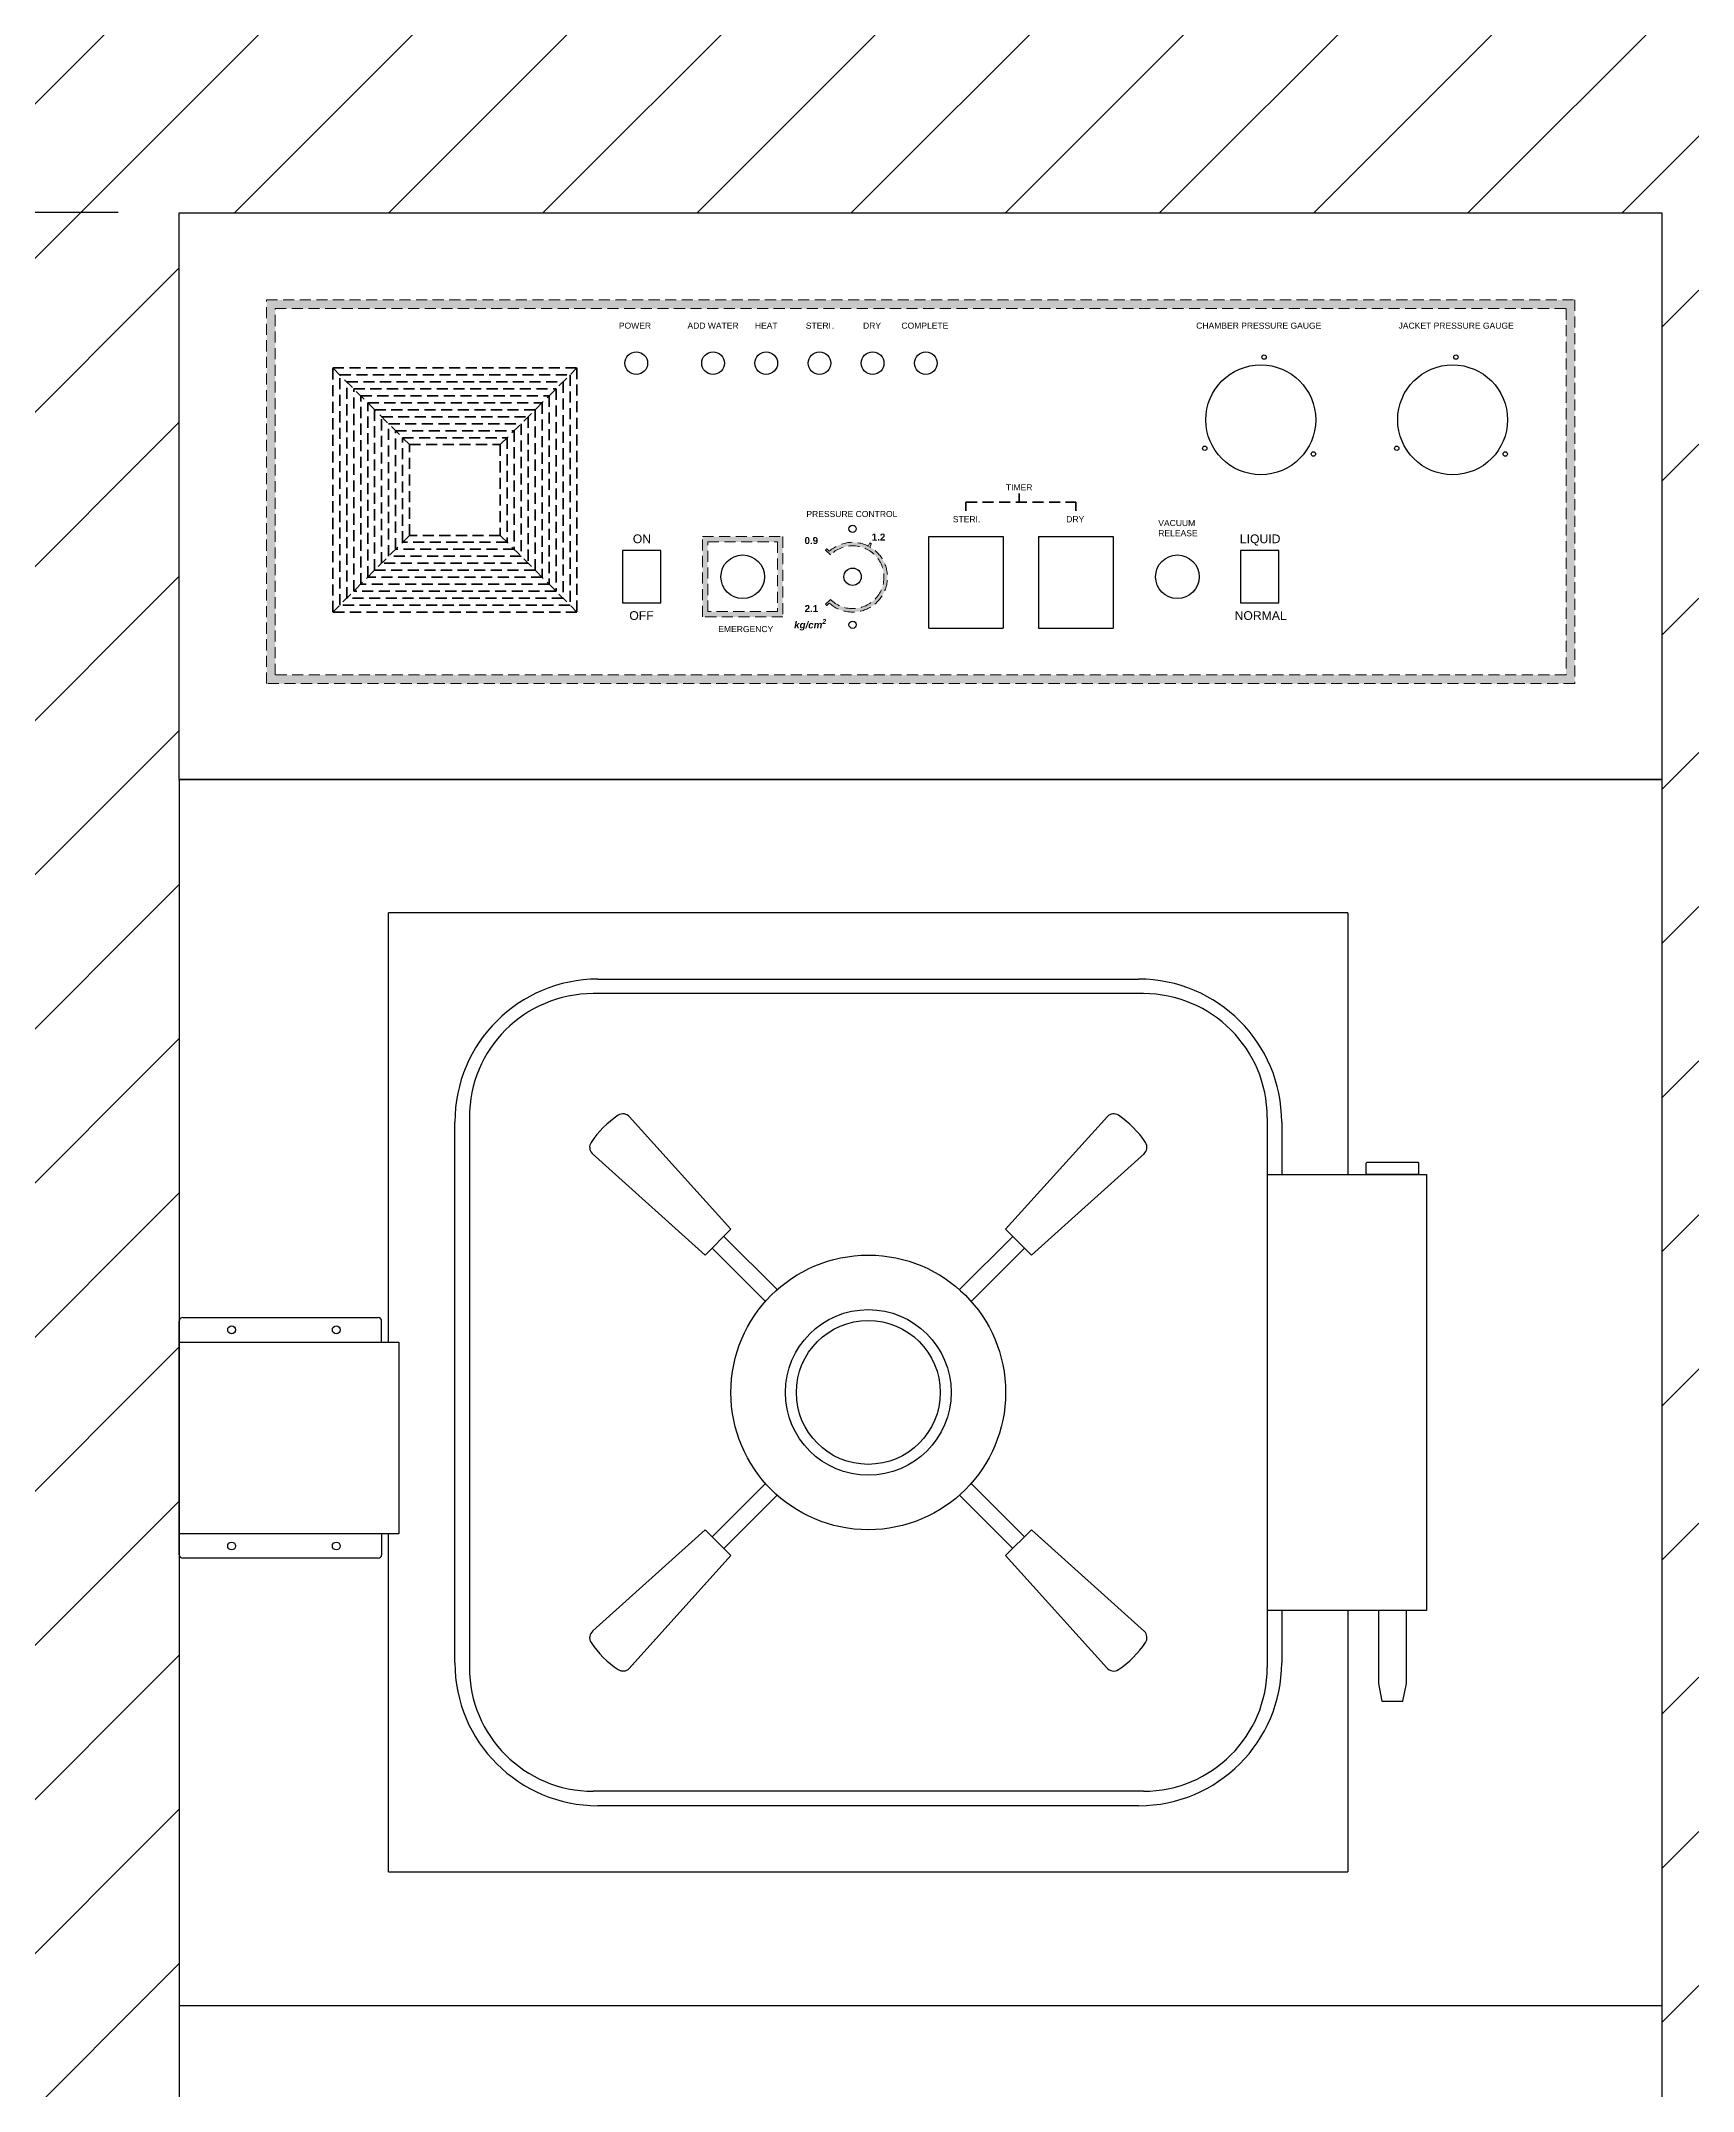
# Model space of a CAD drawing. Header units: millimetres. Extents: x -1024939 to -215729, y -20981 to -2215.
# Drawn here: x -387406 to -386458, y -12012 to -10837 of the extents above; entities that cross this region are included whole.
import ezdxf

# ---------------------------------------------------------------- set-up
doc = ezdxf.new("R2010")
doc.units = ezdxf.units.MM
doc.header["$MEASUREMENT"] = 0
doc.linetypes.add('HIDDEN', pattern=[9.525, 6.35, -3.175])
doc.layers.get('0').update_dxf_attribs({"lineweight": 25})
for name, color, linetype, lineweight in [('D', 3, 'Continuous', 13), ('DIM', 3, 'Continuous', 9), ('H', 2, 'HIDDEN', 15)]:
    doc.layers.add(name, color=color, linetype=linetype, lineweight=lineweight)
doc.styles.get("Standard").update_dxf_attribs({"font": 'KAIU.TTF'})
doc.styles.add('STU25', font='isocp2.shx')
doc.dimstyles.new('STU25', dxfattribs={"dimscale": 35, "dimtxt": 2.5, "dimasz": 2, "dimexe": 0.6, "dimexo": 1, "dimgap": 1, "dimtad": 1, "dimdsep": 46, "dimtxsty": 'STU25', "dimcen": 2, "dimazin": 2, "dimtfac": 1, "dimtmove": 0, "dimatfit": 3, "dimfxl": 0, "dimtolj": 1, "dimtzin": 0, "dimarcsym": 0})

# ---------------------------------------------------------------- blocks, each defined once
blk = doc.blocks.new('*D4')
at = {"layer": 'D', "color": 0, "lineweight": -2}
for p, q in [((-387361.2, -10935.1), (-388328.8, -10935.1)), ((-388307.8, -11005.1), (-388307.8, -12573.1)), ((-388160.7, -12643.1), (-388328.8, -12643.1))]:
    blk.add_line(p, q, dxfattribs=at)
at = {"layer": 'D', "color": 0}
for points in [[(-388296.2, -11005.1), (-388319.5, -11005.1), (-388307.8, -10935.1)], [(-388319.5, -12573.1), (-388296.2, -12573.1), (-388307.8, -12643.1)]]:
    blk.add_solid(points, dxfattribs=at)
at = {"layer": 'Defpoints', "color": 0}
for p in [(-387326.2, -10935.1), (-388307.8, -12643.1), (-388125.7, -12643.1)]:
    blk.add_point(p, dxfattribs=at)
at = {"layer": 'D', "color": 0, "insert": (-388386.6, -11743.1), "char_height": 87.5, "attachment_point": 5, "rotation": 90, "style": 'STU25'}
blk.add_mtext('\\A1;1708', dxfattribs=at)

msp = doc.modelspace()

# ---------------------------------------------------------------- hatches: boundary and pattern name
at = {"layer": 'DIM'}
h = msp.add_hatch(dxfattribs=at)
h.set_pattern_fill('ANSI31', color=256, scale=500, style=0)
h.set_pattern_definition([(45, (-185170.48, 2833.38), (-44.194174, 44.194174), [])])
h.paths.add_polyline_path([(-386476.249, -10935.141), (-386476.249, -11260.141), (-386476.249, -11963.141), (-386476.249, -12615.141), (-386501.249, -12615.141), (-386501.249, -12625.141), (-386513.349, -12625.141), (-386513.349, -12630.141), (-386507.97, -12630.141), (-386507.97, -12636.861), (-386504.689, -12640.141), (-386476.749, -12640.141), (-386476.749, -12643.141), (-386345.465, -12643.141), (-386345.465, -10856.207), (-385676.249, -10856.207), (-385676.249, -9943.141), (-388126.249, -9943.141), (-388126.249, -10856.207), (-387457.033, -10856.207), (-387457.033, -12643.141), (-387325.749, -12643.141), (-387325.749, -12640.141), (-387297.809, -12640.141), (-387294.528, -12636.861), (-387294.528, -12630.141), (-387289.149, -12630.141), (-387289.149, -12625.141), (-387301.249, -12625.141), (-387301.249, -12615.141), (-387326.249, -12615.141), (-387326.249, -11963.141), (-387326.249, -11260.141), (-387326.249, -10935.141)])
at = {"layer": 'H'}
h = msp.add_hatch(color=0, dxfattribs=at)
h.paths.add_polyline_path([(-387276.249, -10985.141), (-387276.249, -11205.141), (-386526.249, -11205.141), (-386526.249, -10985.141)])
h.paths.add_polyline_path([(-387271.249, -11200.141), (-387271.249, -10990.141), (-386531.249, -10990.141), (-386531.249, -11200.141)], flags=16)
h = msp.add_hatch(color=0, dxfattribs=at)
h.paths.add_polyline_path([(-386980.249, -11120.891), (-387026.249, -11120.891), (-387026.249, -11166.891), (-386980.249, -11166.891)])
h.paths.add_polyline_path([(-386983.249, -11123.891), (-386983.249, -11163.891), (-387023.249, -11163.891), (-387023.249, -11123.891)], flags=16)
h = msp.add_hatch(color=0, dxfattribs=at)
h.paths.add_polyline_path([(-386953.666, -11129.31), (-386955.082, -11127.894, 0.01136804), (-386955.805, -11128.585), (-386952.977, -11131.414, -0.39222709), (-386928.519, -11130.488), (-386928.304, -11128.1, 0.03083087), (-386930.367, -11126.753), (-386929.466, -11124.965, 0.01136804), (-386930.349, -11124.495), (-386931.249, -11126.281, 0.30992327)])
h.paths.add_polyline_path([(-386931.152, -11159.674), (-386931.368, -11162.061, 0.55981906), (-386928.304, -11128.1), (-386928.519, -11130.488, -0.51491666)])
h.paths.add_polyline_path([(-386931.368, -11162.061), (-386931.152, -11159.674, -0.34118458), (-386952.977, -11156.869), (-386955.805, -11159.698, 0.01136804), (-386955.082, -11160.389), (-386953.666, -11158.973, 0.30810322)])

# ---------------------------------------------------------------- linework, layer by layer
at = {"color": 0}
for p, q in [((-386896.599, -11173.391), (-386896.599, -11120.891)), ((-386896.599, -11120.891), (-386853.899, -11120.891)), ((-386853.899, -11120.891), (-386853.899, -11173.391)), ((-386833.599, -11120.891), (-386833.599, -11173.391)), ((-386833.599, -11120.891), (-386790.899, -11120.891)), ((-386790.899, -11120.891), (-386790.899, -11173.391)), ((-386896.599, -11173.391), (-386853.899, -11173.391)), ((-386833.599, -11173.391), (-386790.899, -11173.391))]:
    msp.add_line(p, q, dxfattribs=at)
for p, q in [((-387326.249, -11260.141), (-386476.249, -11260.141)), ((-387326.249, -11260.141), (-387326.249, -11963.141)), ((-386476.249, -11260.141), (-386476.249, -11963.141)), ((-386656.249, -11336.641), (-387206.249, -11336.641)), ((-387206.249, -11582.727), (-387206.249, -11336.641)), ((-386656.249, -11336.641), (-386656.249, -11486.641)), ((-387086.249, -11374.641), (-386776.249, -11374.641)), ((-386773.549, -11382.941), (-387088.949, -11382.941)), ((-387168.249, -11766.641), (-387168.249, -11456.641)), ((-387159.949, -11453.941), (-387159.949, -11769.341)), ((-387068.317, -11453.36), (-387009.981, -11518.06)), ((-386852.517, -11518.06), (-386794.181, -11453.36)), ((-386702.549, -11453.941), (-386702.549, -11769.341)), ((-386694.249, -11456.641), (-386694.249, -11486.641)), ((-387024.83, -11532.909), (-387089.531, -11474.573)), ((-386772.967, -11474.573), (-386837.668, -11532.909)), ((-386645.749, -11480.141), (-386645.249, -11479.641)), ((-386645.749, -11486.141), (-386645.749, -11480.141)), ((-386645.249, -11479.641), (-386616.249, -11479.641)), ((-386616.249, -11479.641), (-386615.749, -11480.141)), ((-386615.749, -11480.141), (-386615.749, -11486.141)), ((-386702.549, -11486.641), (-386611.249, -11486.641)), ((-386645.249, -11486.641), (-386645.749, -11486.141)), ((-386616.249, -11486.641), (-386645.249, -11486.641)), ((-386638.749, -11486.641), (-386622.749, -11486.641)), ((-386615.749, -11486.141), (-386616.249, -11486.641)), ((-386611.249, -11486.641), (-386611.249, -11736.641)), ((-387009.981, -11518.06), (-387024.83, -11532.909)), ((-386837.668, -11532.909), (-386852.517, -11518.06)), ((-387020.765, -11528.844), (-386990.191, -11559.417)), ((-386983.474, -11552.699), (-387014.047, -11522.126)), ((-386848.451, -11522.126), (-386879.025, -11552.699)), ((-386872.307, -11559.417), (-386841.734, -11528.844)), ((-387326.249, -11704.727), (-387326.249, -11570.727)), ((-387324.249, -11568.727), (-387212.249, -11568.727)), ((-387210.249, -11582.727), (-387210.249, -11570.727)), ((-387326.249, -11582.727), (-387200.447, -11582.727)), ((-387200.447, -11582.727), (-387200.447, -11692.727)), ((-386990.191, -11663.866), (-387020.765, -11694.439)), ((-387014.047, -11701.157), (-386983.474, -11670.584)), ((-386879.025, -11670.584), (-386848.451, -11701.157)), ((-386841.734, -11694.439), (-386872.307, -11663.866)), ((-387200.447, -11692.727), (-387326.249, -11692.727)), ((-387210.249, -11692.727), (-387210.249, -11704.727)), ((-387206.249, -11886.641), (-387206.249, -11692.727)), ((-387089.147, -11748.364), (-387024.83, -11690.374)), ((-387024.83, -11690.374), (-387009.981, -11705.223)), ((-386852.517, -11705.223), (-386837.668, -11690.374)), ((-386837.668, -11690.374), (-386772.967, -11748.71)), ((-387009.981, -11705.223), (-387068.317, -11769.923)), ((-386794.527, -11769.539), (-386852.517, -11705.223)), ((-386611.249, -11736.641), (-386702.549, -11736.641)), ((-386694.249, -11736.641), (-386694.249, -11766.641)), ((-386656.249, -11736.641), (-386656.249, -11886.641)), ((-386638.749, -11736.641), (-386638.749, -11778.641)), ((-386622.749, -11778.641), (-386622.749, -11736.641)), ((-386638.749, -11778.641), (-386636.749, -11788.641)), ((-386624.749, -11788.641), (-386622.749, -11778.641)), ((-386636.749, -11788.641), (-386624.749, -11788.641)), ((-386773.549, -11840.341), (-387088.949, -11840.341)), ((-386776.249, -11848.641), (-387086.249, -11848.641)), ((-387206.249, -11886.641), (-386656.249, -11886.641)), ((-387326.249, -11963.141), (-386476.249, -11963.141)), ((-387326.249, -11963.141), (-386476.249, -11963.141)), ((-387326.249, -11963.141), (-387326.249, -12615.141)), ((-386476.249, -11963.141), (-386476.249, -12615.141))]:
    msp.add_line(p, q)
at = {"ltscale": 0.3}
msp.add_line((-387212.249, -11706.727), (-387324.249, -11706.727), dxfattribs=at)
at = {"color": 0}
for points in [[(-387326.249, -10935.141), (-386476.249, -10935.141), (-386476.249, -11260.141), (-387326.249, -11260.141)], [(-387072.249, -11158.891), (-387050.249, -11158.891), (-387050.249, -11128.891), (-387072.249, -11128.891)], [(-386717.899, -11158.891), (-386695.899, -11158.891), (-386695.899, -11128.891), (-386717.899, -11128.891)]]:
    msp.add_lwpolyline(points, close=True, dxfattribs=at)
for centre, radius in [((-387064.249, -11021.391), 6.5), ((-387020.249, -11021.391), 6.5), ((-386989.749, -11021.391), 6.5), ((-386959.249, -11021.391), 6.5), ((-386928.749, -11021.391), 6.5), ((-386898.249, -11021.391), 6.5), ((-386706.249, -11053.891), 31.5), ((-386704.366, -11017.956), 1.25), ((-386596.249, -11053.891), 31.5), ((-386594.366, -11017.956), 1.25), ((-386738.325, -11070.235), 1.25), ((-386676.057, -11073.499), 1.25), ((-386628.325, -11070.235), 1.25), ((-386566.057, -11073.499), 1.25), ((-387003.249, -11143.891), 12.5), ((-386754.049, -11143.891), 12.5)]:
    msp.add_circle(centre, radius, dxfattribs=at)
at = {"color": 0, "lineweight": 25}
for centre, radius in [((-386940.249, -11116.391), 2.1), ((-386940.249, -11143.891), 5), ((-386940.249, -11171.391), 2.1)]:
    msp.add_circle(centre, radius, dxfattribs=at)
for centre, radius in [((-386931.249, -11611.641), 78.75), ((-386931.249, -11611.641), 47.5), ((-387296.249, -11575.727), 2.25), ((-387236.249, -11575.727), 2.25), ((-386931.249, -11611.641), 41.25), ((-387296.249, -11699.727), 2.25), ((-387236.249, -11699.727), 2.25)]:
    msp.add_circle(centre, radius)
for centre, radius, start, end in [((-387086.249, -11456.641), 82, 90, 180), ((-386776.249, -11456.641), 82, 0, 90), ((-387088.949, -11453.941), 71, 90, 180), ((-386773.549, -11453.941), 71, 0, 90), ((-387043.73, -11499.161), 55.773, 123.647115, 146.352885), ((-387071.858, -11456.9), 5.007, 39.078128, 123.647115), ((-386790.64, -11456.9), 5.007, 56.352885, 135), ((-386818.768, -11499.161), 55.773, 33.647115, 56.352885), ((-387085.99, -11471.033), 5.007, 146.352885, 225), ((-386776.508, -11471.033), 5.007, 309.078128, 33.647115), ((-387324.249, -11570.727), 2, 90, 180), ((-387324.249, -11570.727), 2, 180, 180), ((-387212.249, -11570.727), 2, 0, 90), ((-387085.99, -11752.25), 5.007, 129.078078, 213.647115), ((-387043.73, -11724.122), 55.773, 213.647115, 236.352885), ((-386818.768, -11724.122), 55.773, 303.647115, 326.352885), ((-386776.508, -11752.25), 5.007, 326.352885, 45), ((-387086.249, -11766.641), 82, 180, 270), ((-386776.249, -11766.641), 82, 270, 0), ((-387088.949, -11769.341), 71, 180, 270), ((-387071.858, -11766.383), 5.007, 236.352885, 315), ((-386790.64, -11766.383), 5.007, 219.078078, 303.647115), ((-386773.549, -11769.341), 71, 270, 0)]:
    msp.add_arc(centre, radius, start, end)
at = {"ltscale": 0.3}
for centre, start, end in [((-387324.249, -11704.727), 180, 270), ((-387212.249, -11704.727), 270, 0)]:
    msp.add_arc(centre, 2, start, end, dxfattribs=at)
at = {"layer": 'H', "color": 0}
for p, q in [((-387271.249, -10990.141), (-386531.249, -10990.141)), ((-387271.249, -11200.141), (-387271.249, -10990.141)), ((-386531.249, -10990.141), (-386531.249, -11200.141)), ((-386952.977, -11131.414), (-386955.805, -11128.585)), ((-386953.666, -11129.31), (-386955.082, -11127.894)), ((-386931.249, -11126.281), (-386930.349, -11124.495)), ((-386930.367, -11126.753), (-386929.466, -11124.965)), ((-386952.977, -11156.869), (-386955.805, -11159.698)), ((-386953.666, -11158.973), (-386955.082, -11160.389)), ((-386531.249, -11200.141), (-387271.249, -11200.141))]:
    msp.add_line(p, q, dxfattribs=at)
at = {"layer": 'H', "color": 0, "lineweight": 50}
for p, q in [((-387238.249, -11024.141), (-387194.249, -11068.141)), ((-387142.249, -11068.141), (-387098.249, -11024.141)), ((-386844.749, -11101.141), (-386844.749, -11096.141)), ((-386875.249, -11101.141), (-386812.249, -11101.141)), ((-386875.249, -11101.141), (-386875.249, -11106.141)), ((-386812.249, -11101.141), (-386812.249, -11106.141)), ((-387194.249, -11120.141), (-387238.249, -11164.141)), ((-387142.249, -11120.141), (-387098.249, -11164.141))]:
    msp.add_line(p, q, dxfattribs=at)
at = {"layer": 'H', "color": 0}
for points in [[(-387276.249, -10985.141), (-386526.249, -10985.141), (-386526.249, -11205.141), (-387276.249, -11205.141)], [(-387026.249, -11120.891), (-386980.249, -11120.891), (-386980.249, -11166.891), (-387026.249, -11166.891)], [(-387023.249, -11123.891), (-386983.249, -11123.891), (-386983.249, -11163.891), (-387023.249, -11163.891)]]:
    msp.add_lwpolyline(points, close=True, dxfattribs=at)
at = {"layer": 'H', "color": 0, "lineweight": 50}
for points in [[(-387238.249, -11024.141), (-387098.249, -11024.141), (-387098.249, -11164.141), (-387238.249, -11164.141)], [(-387234.249, -11028.141), (-387102.249, -11028.141), (-387102.249, -11160.141), (-387234.249, -11160.141)], [(-387230.249, -11032.141), (-387106.249, -11032.141), (-387106.249, -11156.141), (-387230.249, -11156.141)], [(-387226.249, -11036.141), (-387110.249, -11036.141), (-387110.249, -11152.141), (-387226.249, -11152.141)], [(-387222.249, -11040.141), (-387114.249, -11040.141), (-387114.249, -11148.141), (-387222.249, -11148.141)], [(-387218.249, -11044.141), (-387118.249, -11044.141), (-387118.249, -11144.141), (-387218.249, -11144.141)], [(-387214.249, -11048.141), (-387122.249, -11048.141), (-387122.249, -11140.141), (-387214.249, -11140.141)], [(-387210.249, -11052.141), (-387126.249, -11052.141), (-387126.249, -11136.141), (-387210.249, -11136.141)], [(-387206.249, -11056.141), (-387130.249, -11056.141), (-387130.249, -11132.141), (-387206.249, -11132.141)], [(-387202.249, -11060.141), (-387134.249, -11060.141), (-387134.249, -11128.141), (-387202.249, -11128.141)], [(-387198.249, -11064.141), (-387138.249, -11064.141), (-387138.249, -11124.141), (-387198.249, -11124.141)], [(-387194.249, -11068.141), (-387142.249, -11068.141), (-387142.249, -11120.141), (-387194.249, -11120.141)]]:
    msp.add_lwpolyline(points, close=True, dxfattribs=at)
at = {"layer": 'H', "color": 0}
for radius, start, end in [(22, 132.394749, 135), (20, 63.256316, 132.134016), (20, 227.865984, 60.390332), (18, 225, 135), (22, 60.651065, 63.256316), (22, 225, 227.605251)]:
    msp.add_arc((-386940.249, -11144.141), radius, start, end, dxfattribs=at)

# ---------------------------------------------------------------- texts
for s, insert, char_height, width, attachment_point in [('{\\fArial|b0|i0|c0|p34;POWER}', (-387074.249, -10998.141), 3.5, 19.50054, 1), ('{\\fArial|b0|i0|c0|p34;ADD WATER}', (-387020.248, -10999.909), 3.5, 29.9713, 5), ('{\\fArial|b0|i0|c0|p34;HEAT}', (-386989.749, -10999.909), 3.5, 19, 5), ('{\\fArial|b0|i0|c0|p34;STERI}.', (-386958.669, -10999.909), 3.5, 19, 5), ('{\\fArial|b0|i0|c0|p34;DRY}', (-386934.249, -10998.141), 3.5, 14.99983, 1), ('{\\fArial|b0|i0|c0|p34;COMPLETE}', (-386912.249, -10998.141), 3.5, 23.49974, 1), ('{\\fArial|b0|i0|c0|p34;CHAMBER PRESSURE GAUGE}', (-386743.249, -10998.141), 3.5, 77.43945, 1), ('{\\fArial|b0|i0|c0|p34;JACKET PRESSURE GAUGE}', (-386627.249, -10998.141), 3.5, 67.407, 1), ('{\\fArial|b0|i0|c0|p34;TIMER}', (-386844.749, -11092.636), 3.5, 59.839, 5), ('{\\fArial|b0|i0|c0|p34;PRESSURE CONTROL}', (-386966.749, -11106.141), 3.5, 56.4195, 1), ('{\\fArial|b0|i0|c0|p34;STERI.}', (-386882.785, -11109.141), 3.5, 43.963, 1), ('{\\fArial|b0|i0|c0|p34;ON}', (-387066.249, -11119.641), 5, 14.49951, 1), ('{\\fArial|b1|i0|c0|p34;1.2}', (-386929.249, -11119.141), 4, 11.85227, 1), ('{\\fArial|b0|i0|c0|p34;DRY}', (-386817.749, -11109.141), 3.5, 35.41234, 1), ('{\\fArial|b1|i0|c0|p34;0.9}', (-386967.802, -11121.141), 4, 25.84153, 1), ('{\\fArial|b0|i0|c0|p34;OFF}', (-387068.249, -11163.641), 5, 16.49951, 1), ('{\\fArial|b1|i0|c0|p34;2.1}', (-386967.749, -11160.141), 4, 25.7884, 1), ('{\\fArial|b0|i0|c0|p34;EMERGENCY}', (-387017.249, -11172.141), 3.5, 23.5, 1), ('\\A1;{\\fArial|b1|i1|c0|p34;kg/cm\\H0.7x;\\S2^  ;}', (-386973.749, -11168.141), 4, 25.94918, 1)]:
    msp.add_mtext(s, dxfattribs=dict(at, insert=insert, char_height=char_height, width=width, attachment_point=attachment_point))
at = {"layer": 'H', "color": 0, "attachment_point": 1}
for s, insert, char_height in [('{\\fArial|b0|i0|c0|p34;VACUUM\\PRELEASE}', (-386764.999, -11111.324), 3.5), ('{\\fARIAL|b0|i0|c0|p34;LIQUID}', (-386718.249, -11119.641), 5), ('{\\fArial|b0|i0|c0|p34;NORMAL}', (-386721.249, -11163.641), 5)]:
    msp.add_mtext(s, dxfattribs=dict(at, insert=insert, char_height=char_height))

# ---------------------------------------------------------------- dimensions: what is measured, and where the dimension line sits
at = {"layer": 'D'}
dim = msp.add_linear_dim(base=(-388307.82, -12643.141), p1=(-387326.249, -10935.141), p2=(-388125.749, -12643.141), angle=90, dimstyle='STU25', dxfattribs=at)
dim.commit()
dim.dimension.update_dxf_attribs({"geometry": '*D4', "text_midpoint": (-388307.82, -11743.141), "dimtype": 160})

doc.saveas('drawing.dxf')
